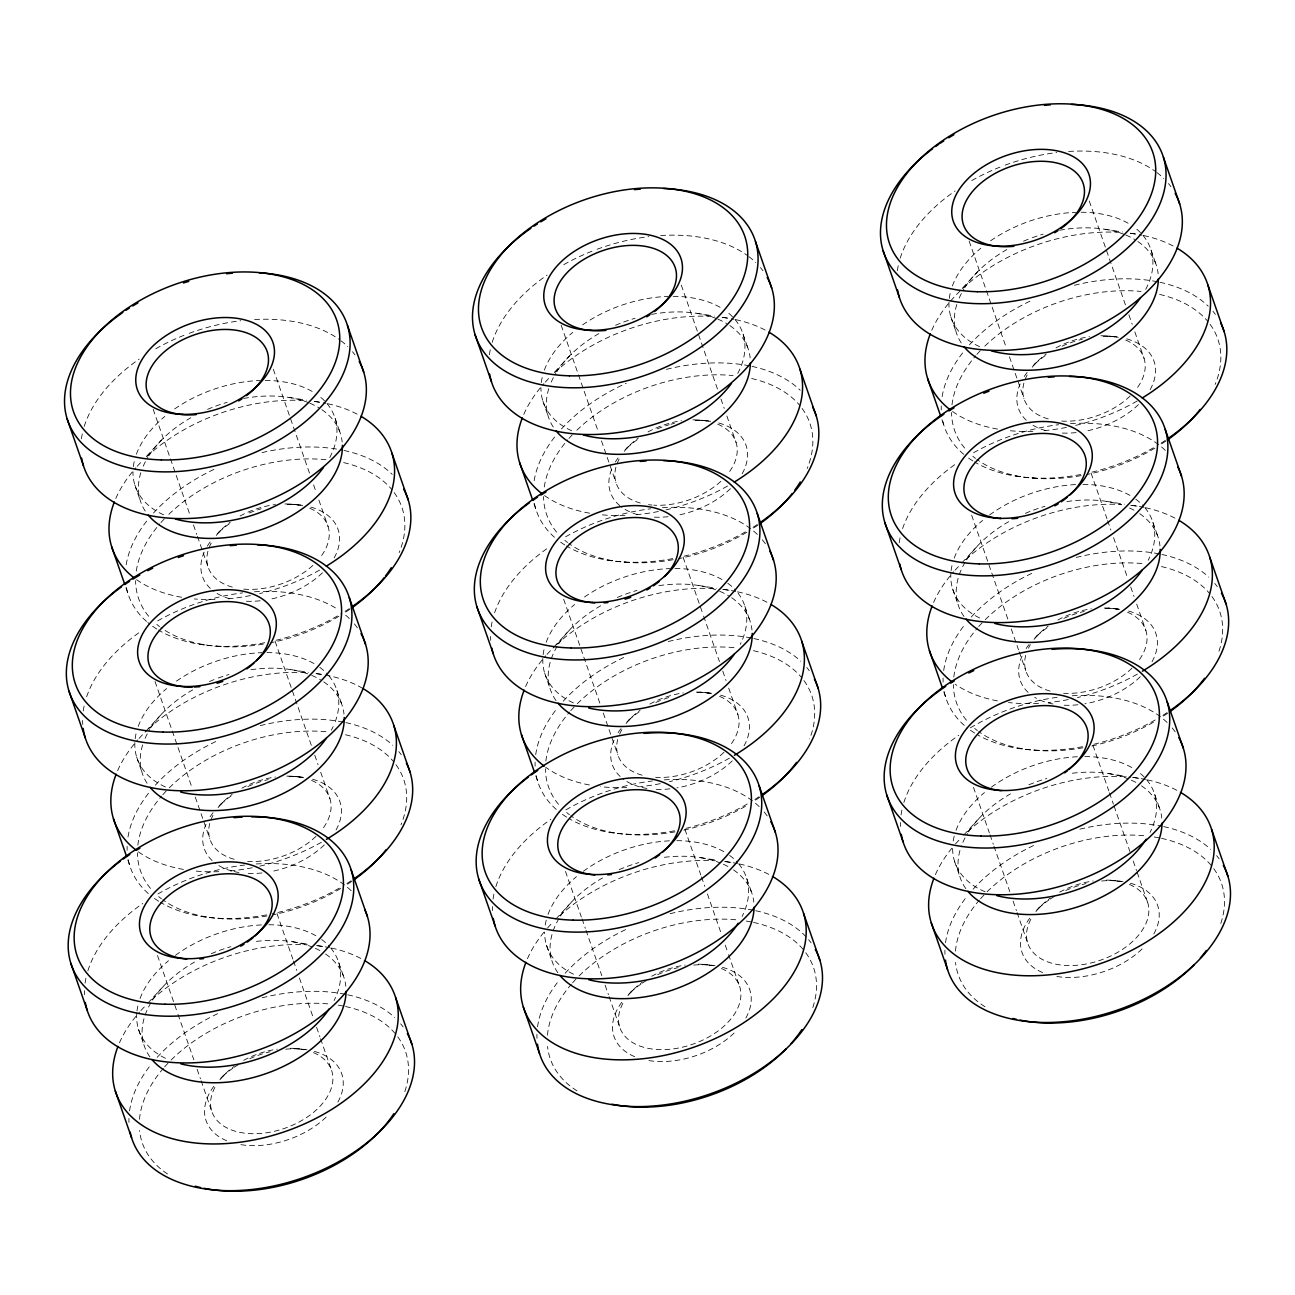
<?xml version="1.0" encoding="UTF-8"?>
<svg xmlns="http://www.w3.org/2000/svg" width="1295" height="1295" viewBox="0 0 1295 1295"><rect width="100%" height="100%" fill="white"/><g stroke="black" fill="none" stroke-linecap="round" stroke-linejoin="round"><path stroke-width="0.75" stroke-dasharray="5 3.75" d="M146.724 456.067L161.519 440.041M145.882 731.141L163.348 712.201M554.713 371.973L569.492 355.947M147.711 1003.301L165.177 984.362M553.855 647.047L571.338 628.124M962.703 287.878L977.482 271.869M555.701 919.207L573.167 900.284M961.845 562.969L979.311 544.029M963.674 835.129L981.141 816.19M220.733 530.367L216.589 534.43A71.775 44.775 -19.2 0 1 229.215 523.876M222.562 802.528L218.434 806.591A71.775 44.775 -19.2 0 1 231.044 796.036M628.722 446.273L624.578 450.336A71.775 44.775 -19.2 0 1 637.205 439.782M224.407 1074.688L220.263 1078.751A71.775 44.775 -19.2 0 1 232.89 1068.197M630.552 718.434L626.408 722.497A71.775 44.775 -19.2 0 1 639.034 711.942M1036.696 362.195L1032.568 366.242A71.775 44.775 -19.2 0 1 1045.178 355.688M632.381 990.594L628.253 994.657A71.775 44.775 -19.2 0 1 640.863 984.103M1038.541 634.356L1034.397 638.403A71.775 44.775 -19.2 0 1 1047.007 627.865M1040.371 906.516L1036.227 910.563A71.775 44.775 -19.2 0 1 1048.853 900.025M1106.302 335.891L1111.45 336.441M1113.279 336.635L1117.828 337.121M698.313 419.985L703.46 420.535M705.289 420.729L711.36 421.377A71.775 44.775 -19.2 0 0 695.172 420.438M1015.798 476.139L1021.868 476.803M1032.066 477.887L1037.198 478.438M290.339 504.063L295.47 504.613M297.3 504.823L303.37 505.471A71.775 44.775 -19.2 0 0 287.182 504.532M1108.131 608.051L1113.279 608.601M1115.108 608.796L1119.657 609.297M607.824 560.233L613.895 560.881M624.077 561.981L629.224 562.532M700.158 692.145L705.289 692.696M707.119 692.89L711.667 693.375M216.103 646.075L221.235 646.626M199.835 644.327L205.905 644.975M1017.627 748.3L1023.697 748.963M1033.896 750.048L1039.027 750.614M292.168 776.223L297.316 776.79M299.145 776.984L303.694 777.469M1109.977 880.211L1115.108 880.762M1116.938 880.972L1121.486 881.458M609.654 832.394L615.724 833.041M625.906 834.142L631.053 834.692M701.987 964.306L707.135 964.856M708.948 965.05L713.513 965.536M201.664 916.488L207.734 917.135M217.932 918.236L223.064 918.786M293.997 1048.4L299.145 1048.95M300.974 1049.144L305.523 1049.63M1105.104 229.28L1122.474 231.999M1130.195 233.197L1135.99 234.104M697.115 313.374L714.484 316.077M722.205 317.291L728 318.198M1106.934 501.456L1124.303 504.16M1132.024 505.358L1137.819 506.264M289.125 397.468L306.51 400.171M314.232 401.369L320.011 402.276M698.944 585.534L716.329 588.254M724.051 589.452L729.83 590.358M1108.763 773.617L1126.132 776.32M1133.853 777.518L1139.649 778.424M290.97 669.628L308.339 672.332M316.061 673.546L321.856 674.436M700.773 857.695L716.232 860.107M725.88 861.612L731.675 862.519M292.799 941.789L308.242 944.201M317.89 945.706L323.685 946.596M1151.045 250.064L1156.467 265.637M1089.273 201.033L1125.598 305.345M1128.9 314.831L1132.202 324.317M1134.841 331.892L1144.1 358.456M1152.874 522.225L1158.297 537.797M1091.102 473.193L1106.966 518.712M1107.613 520.606L1110.916 530.092M1113.57 537.684L1127.427 577.505M1130.729 586.991L1134.031 596.477M1136.686 604.069L1145.929 630.616M969.146 241.113L1006.134 347.319M1009.436 356.805L1023.973 398.536M1154.703 794.385L1160.126 809.958M950.838 316.854L956.26 332.443M1092.948 745.353L1108.795 790.873M1109.459 792.783L1113.409 804.163M1114.072 806.057L1129.92 851.576M1133.222 861.045L1136.524 870.531M1137.188 872.425L1147.758 902.777M941.934 419.645L943.893 425.246M971.638 515.167L1007.963 619.479M1011.265 628.965L1018.534 649.831M1019.197 651.725L1025.802 670.697M952.667 589.015L958.09 604.603M943.764 691.805L945.722 697.406M973.484 787.344L989.331 832.847M989.995 834.757L993.297 844.227M993.945 846.137L1009.809 891.656M1013.111 901.126L1016.413 910.612M1017.061 912.506L1027.631 942.857M954.496 861.191L959.919 876.764M743.055 334.142L748.478 349.731M681.299 285.127L717.624 389.439M720.927 398.925L724.229 408.394M726.867 415.986L736.11 442.534M744.884 606.319L750.323 621.891M683.129 557.287L702.942 614.186M703.606 616.08L719.453 661.599M722.756 671.085L726.058 680.571M728.697 688.147L737.94 714.71M561.172 325.207L598.16 431.413M601.463 440.899L615.983 482.614M746.729 878.479L752.152 894.052M542.848 400.948L548.271 416.521M684.958 829.447L700.805 874.967M701.469 876.861L704.771 886.347M707.41 893.938L721.283 933.76M725.249 945.14L727.887 952.731M728.551 954.625L739.769 986.871M533.945 503.739L535.903 509.34M563.665 599.261L599.99 703.573M603.292 713.059L617.812 754.775M544.677 673.109L550.116 688.681M535.79 775.899L537.733 781.5M565.494 871.422L581.342 916.941M582.005 918.835L585.308 928.321M585.971 930.215L601.819 975.734M605.121 985.22L608.423 994.706M609.087 996.6L619.658 1026.951M546.522 945.269L551.945 960.858M335.081 418.236L340.504 433.809M273.31 369.221L309.635 473.533M313.6 484.897L316.239 492.488M318.878 500.08L328.121 526.628M336.91 690.397L342.333 705.985M275.139 641.381L311.464 745.693M314.766 755.163L318.068 764.649M320.707 772.241L329.966 798.788M153.182 409.285L190.171 515.507M193.473 524.977L196.775 534.463M197.439 536.357L208.009 566.708M338.74 962.557L344.162 978.146M134.874 485.042L140.297 500.615M276.968 913.542L292.832 959.061M293.479 960.955L296.782 970.441M299.436 978.016L313.293 1017.854M316.595 1027.34L319.897 1036.809M320.561 1038.719L331.795 1070.949M125.971 587.817L127.914 593.434M155.012 681.461L192 787.668M195.302 797.153L209.839 838.869M136.703 757.203L142.126 772.775M127.8 859.977L129.759 865.594M157.504 955.516L177.318 1012.415M177.982 1014.309L193.845 1059.828M197.148 1069.314L200.45 1078.8M201.097 1080.694L211.668 1111.029M138.533 1029.363L143.955 1044.935M1125.727 340.099A63.325 39.514 -19.2 0 1 1135.844 389.714M1130.114 396.027A63.325 39.514 -19.2 0 1 1061.754 421.085M1048.286 418.933A63.325 39.514 -19.2 0 1 1028.538 372.523M1032.212 367.262A63.325 39.514 -19.2 0 1 1046.311 353.956M1056.008 347.837A63.325 39.514 -19.2 0 1 1089.516 336.668M1100.831 335.761A63.325 39.514 -19.2 0 1 1118.2 337.639M1126.715 338.885A71.775 44.775 -19.2 0 1 1149.976 389.973M1138.434 404.59A71.775 44.775 -19.2 0 1 1086.505 430.992M1076.096 432.611A71.775 44.775 -19.2 0 1 1060.961 432.999M1045.68 430.555A71.775 44.775 -19.2 0 1 1029.007 422.559M1026.287 420.244A71.775 44.775 -19.2 0 1 1020.136 384.016M1024.264 376.457A71.775 44.775 -19.2 0 1 1027.469 372.005M1061.997 346.218A71.775 44.775 -19.2 0 1 1077.197 340.617M1078.929 340.132A71.775 44.775 -19.2 0 1 1082.41 339.225M1103.146 336.36A71.775 44.775 -19.2 0 1 1119.333 337.299M1210.08 324.333A139.31 86.911 -19.2 0 1 1215.147 384.405M1165.824 441.077A139.31 86.911 -19.2 0 1 1161.21 444.169M1154.849 448.151A139.31 86.911 -19.2 0 1 1086.813 474.537M1081.163 475.621A139.31 86.911 -19.2 0 1 976.916 459.45M975.523 458.414A139.31 86.911 -19.2 0 1 972.853 456.277M964.645 448.07A139.31 86.911 -19.2 0 1 951.566 412.474M951.987 404.866A139.31 86.911 -19.2 0 1 975.702 355.785M976.916 354.377A139.31 86.911 -19.2 0 1 982.079 348.857M984.815 346.154A139.31 86.911 -19.2 0 1 1141.057 291.44M1159.608 294.418A139.31 86.911 -19.2 0 1 1207.766 321.37M1165.241 440.462A147.76 92.188 -19.2 0 1 1160.239 443.683M1153.392 447.795A147.76 92.188 -19.2 0 1 1091.847 472.157M1080.694 474.537A147.76 92.188 -19.2 0 1 974.423 461.894M972.788 460.891A147.76 92.188 -19.2 0 1 965.212 455.532M963.804 454.383A147.76 92.188 -19.2 0 1 942.08 417.718M941.287 409.916A147.76 92.188 -19.2 0 1 941.255 405.918M942.129 396.626A147.76 92.188 -19.2 0 1 963.124 352.305M969.453 344.826A147.76 92.188 -19.2 0 1 1030.869 300.764M1074.429 285.272A147.76 92.188 -19.2 0 1 1158.086 281.889M1159.996 282.294A147.76 92.188 -19.2 0 1 1208.219 306.187M1212.962 311.302A147.76 92.188 -19.2 0 1 1215.422 314.442M1137.107 401.045A147.76 92.188 -19.2 0 1 1073.782 425.828M1066.4 427.415A147.76 92.188 -19.2 0 1 1044.579 430.587M1032.86 431.332A147.76 92.188 -19.2 0 1 1008.449 430.571M997.571 429.082A147.76 92.188 -19.2 0 1 951.857 411.017M931.752 330.306A147.76 92.188 -19.2 0 1 961.214 289.886M962.541 288.623A147.76 92.188 -19.2 0 1 1119.722 232.355M1130.681 233.343A147.76 92.188 -19.2 0 1 1141.818 235.156M1143.728 235.56A147.76 92.188 -19.2 0 1 1177.365 248.365M1137.836 241.501A105.543 65.851 -19.2 0 1 1158.135 273.779M961.23 342.932A105.543 65.851 -19.2 0 1 957.782 301.589M959.223 298.012A105.543 65.851 -19.2 0 1 963.885 289.093M964.791 287.62A105.543 65.851 -19.2 0 1 1006.83 249.546M1023.536 241.194A105.543 65.851 -19.2 0 1 1030.545 238.361M1032.325 237.697A105.543 65.851 -19.2 0 1 1043.122 234.168M1059.569 230.283A105.543 65.851 -19.2 0 1 1124.27 234.411M1125.857 235.042A105.543 65.851 -19.2 0 1 1134.663 239.462M1143.032 235.463A105.543 65.851 -19.2 0 1 1145.46 289.853M979.603 346.639A105.543 65.851 -19.2 0 1 949.122 300.165M949.3 298.417A105.543 65.851 -19.2 0 1 950.659 291.359M952.359 286.001A105.543 65.851 -19.2 0 1 980.784 248.252M990.61 240.773A105.543 65.851 -19.2 0 1 1075.854 212.331M1081.147 212.25A105.543 65.851 -19.2 0 1 1129.24 223.889M1136.816 229.247A105.543 65.851 -19.2 0 1 1141.899 234.168M897.386 270.639A147.76 92.188 -19.2 0 1 898.309 265.345M900.187 258.239A147.76 92.188 -19.2 0 1 955.095 190.98M971.768 180.555A147.76 92.188 -19.2 0 1 1003.415 165.792M1005.147 165.145A147.76 92.188 -19.2 0 1 1056.801 152.551M1068.602 151.45A147.76 92.188 -19.2 0 1 1155.448 171.474M1156.921 172.575A147.76 92.188 -19.2 0 1 1163.736 178.435M1168.478 183.55A147.76 92.188 -19.2 0 1 1170.923 186.69M1127.556 612.26A63.325 39.514 -19.2 0 1 1137.69 661.875M1131.959 668.188A63.325 39.514 -19.2 0 1 1063.583 693.262M1050.115 691.093A63.325 39.514 -19.2 0 1 1025.705 655.399M1028.408 648.245A63.325 39.514 -19.2 0 1 1030.367 644.683M1034.041 639.422A63.325 39.514 -19.2 0 1 1048.141 626.132M1057.837 620.014A63.325 39.514 -19.2 0 1 1091.345 608.828M1104.505 607.938A63.325 39.514 -19.2 0 1 1120.029 609.799M1128.544 611.046A71.775 44.775 -19.2 0 1 1151.805 662.15M1140.264 676.751A71.775 44.775 -19.2 0 1 1084.854 703.816M1077.926 704.771A71.775 44.775 -19.2 0 1 1062.79 705.16M1052.997 703.994A71.775 44.775 -19.2 0 1 1034.786 697.39M1028.133 692.404A71.775 44.775 -19.2 0 1 1021.982 656.177M1026.093 648.617A71.775 44.775 -19.2 0 1 1029.315 644.165M1063.842 618.379A71.775 44.775 -19.2 0 1 1084.239 611.402M1104.975 608.52A71.775 44.775 -19.2 0 1 1121.179 609.459M1211.91 596.493A139.31 86.911 -19.2 0 1 1218.287 653.182M1167.653 713.237A139.31 86.911 -19.2 0 1 1161.469 717.349M1153.424 722.221A139.31 86.911 -19.2 0 1 1088.642 746.697M1083.008 747.782A139.31 86.911 -19.2 0 1 978.761 731.61M977.369 730.574A139.31 86.911 -19.2 0 1 974.682 728.438M966.475 720.23A139.31 86.911 -19.2 0 1 953.395 684.634M953.816 677.026A139.31 86.911 -19.2 0 1 977.531 627.946M978.761 626.537A139.31 86.911 -19.2 0 1 982.581 622.377M985.268 619.658A139.31 86.911 -19.2 0 1 1144.812 563.811M1161.453 566.579A139.31 86.911 -19.2 0 1 1209.595 593.531M1167.07 712.622A147.76 92.188 -19.2 0 1 1158.669 717.916M1155.221 719.955A147.76 92.188 -19.2 0 1 1093.676 744.317M1082.523 746.697A147.76 92.188 -19.2 0 1 977.903 735.01M974.633 733.051A147.76 92.188 -19.2 0 1 967.041 727.693M964.273 725.378A147.76 92.188 -19.2 0 1 944.282 691.789M943.116 682.077A147.76 92.188 -19.2 0 1 943.084 678.078M943.699 670.551A147.76 92.188 -19.2 0 1 964.953 624.465M971.282 616.987A147.76 92.188 -19.2 0 1 1032.698 572.924M1076.258 557.433A147.76 92.188 -19.2 0 1 1159.931 554.05M1161.842 554.454A147.76 92.188 -19.2 0 1 1208.769 577.133M1214.791 583.462A147.76 92.188 -19.2 0 1 1217.251 586.603M1137.366 674.112A147.76 92.188 -19.2 0 1 1077.408 697.568M1068.245 699.575A147.76 92.188 -19.2 0 1 1048.383 702.554M1038.574 703.331A147.76 92.188 -19.2 0 1 1008.465 702.537M997.458 700.886A147.76 92.188 -19.2 0 1 955.208 684.246M933.582 602.466A147.76 92.188 -19.2 0 1 953.687 571.742M955.014 570.253A147.76 92.188 -19.2 0 1 959.158 565.883M965.746 559.537A147.76 92.188 -19.2 0 1 1121.551 504.516M1130.713 505.293A147.76 92.188 -19.2 0 1 1143.647 507.316M1145.557 507.721A147.76 92.188 -19.2 0 1 1179.211 520.525M1139.681 513.662A105.543 65.851 -19.2 0 1 1159.964 545.94M964.014 616.485A105.543 65.851 -19.2 0 1 965.714 561.253M966.637 559.78A105.543 65.851 -19.2 0 1 1008.659 521.707M1025.365 513.354A105.543 65.851 -19.2 0 1 1044.952 506.329M1066.886 501.553A105.543 65.851 -19.2 0 1 1121.195 504.823M1129.531 508.012A105.543 65.851 -19.2 0 1 1136.492 511.638M1144.861 507.624A105.543 65.851 -19.2 0 1 1148.228 560.233M979.619 617.958A105.543 65.851 -19.2 0 1 950.951 572.325M951.129 570.593A105.543 65.851 -19.2 0 1 952.489 563.519M954.188 558.161A105.543 65.851 -19.2 0 1 982.614 520.412M989.542 515.005A105.543 65.851 -19.2 0 1 1077.699 484.492M1082.976 484.411A105.543 65.851 -19.2 0 1 1131.069 496.05M1135.764 499.158A105.543 65.851 -19.2 0 1 1143.728 506.329M899.216 542.799A147.76 92.188 -19.2 0 1 900.138 537.506M902.599 528.619A147.76 92.188 -19.2 0 1 956.924 463.141M973.597 452.716A147.76 92.188 -19.2 0 1 1058.63 424.711M1070.447 423.611A147.76 92.188 -19.2 0 1 1158.75 444.752M1161.599 447.018A147.76 92.188 -19.2 0 1 1165.565 450.611M1129.386 884.42A63.325 39.514 -19.2 0 1 1136.605 937.45A63.325 39.514 -19.2 0 1 1056.234 964.273A63.325 39.514 -19.2 0 1 1032.212 916.844M1035.887 911.599A63.325 39.514 -19.2 0 1 1049.97 898.293M1059.666 892.174A63.325 39.514 -19.2 0 1 1093.19 880.988M1106.351 880.098A63.325 39.514 -19.2 0 1 1121.875 881.96M1130.389 883.222A71.775 44.775 -19.2 0 1 1153.651 934.31M1142.093 948.927A71.775 44.775 -19.2 0 1 1056.72 976.479M1042.621 972.561A71.775 44.775 -19.2 0 1 1031.144 916.326M1050.261 899.054A71.775 44.775 -19.2 0 1 1054.664 896.269M1065.672 890.539A71.775 44.775 -19.2 0 1 1086.068 883.562M1101.705 880.988A71.775 44.775 -19.2 0 1 1123.008 881.62M1213.739 868.654A139.31 86.911 -19.2 0 1 1220.117 925.358M984.993 1006.749A139.31 86.911 -19.2 0 1 955.532 962.379M955.467 951.097A139.31 86.911 -19.2 0 1 979.36 900.106M980.59 898.714A139.31 86.911 -19.2 0 1 984.427 894.554M987.098 891.818A139.31 86.911 -19.2 0 1 1146.642 835.971M1154.201 836.975A139.31 86.911 -19.2 0 1 1159.689 837.962M1161.502 838.351A139.31 86.911 -19.2 0 1 1211.424 865.691M944.945 954.237A147.76 92.188 -19.2 0 1 944.929 950.239M945.528 942.711A147.76 92.188 -19.2 0 1 966.782 896.626M973.128 889.163A147.76 92.188 -19.2 0 1 1034.527 845.085M1079.884 829.156A147.76 92.188 -19.2 0 1 1161.761 826.226M1163.671 826.615A147.76 92.188 -19.2 0 1 1210.598 849.293M1216.62 855.623A147.76 92.188 -19.2 0 1 1219.081 858.763M935.411 874.627A147.76 92.188 -19.2 0 1 954.221 845.392M955.516 843.903A147.76 92.188 -19.2 0 1 960.987 838.043M967.575 831.698A147.76 92.188 -19.2 0 1 1130.729 777.259M1132.542 777.453A147.76 92.188 -19.2 0 1 1145.476 779.477M1147.386 779.881A147.76 92.188 -19.2 0 1 1181.04 792.686M1141.51 785.822A105.543 65.851 -19.2 0 1 1161.793 818.116M965.843 888.645A105.543 65.851 -19.2 0 1 961.44 845.91M962.881 842.333A105.543 65.851 -19.2 0 1 967.543 833.413M968.466 831.94A105.543 65.851 -19.2 0 1 1010.488 793.867M1028.942 784.786A105.543 65.851 -19.2 0 1 1046.797 778.489M1072.357 773.228A105.543 65.851 -19.2 0 1 1127.945 778.732M1131.361 780.173A105.543 65.851 -19.2 0 1 1138.321 783.799M1146.69 779.8A105.543 65.851 -19.2 0 1 1150.057 832.394M985.123 891.769A105.543 65.851 -19.2 0 1 952.618 847.95M953.201 840.989A105.543 65.851 -19.2 0 1 954.334 835.68M956.018 830.338A105.543 65.851 -19.2 0 1 984.443 792.572M991.371 787.166A105.543 65.851 -19.2 0 1 1079.528 756.652M1084.805 756.571A105.543 65.851 -19.2 0 1 1132.898 768.21M1140.474 773.584A105.543 65.851 -19.2 0 1 1145.573 778.489M900.462 826.485A147.76 92.188 -19.2 0 1 900.43 822.503M901.045 814.976A147.76 92.188 -19.2 0 1 901.984 809.683M903.845 802.56A147.76 92.188 -19.2 0 1 958.753 735.301M970.408 727.806A147.76 92.188 -19.2 0 1 1058.501 697.131M1072.276 695.771A147.76 92.188 -19.2 0 1 1160.595 716.912M1163.428 719.178A147.76 92.188 -19.2 0 1 1167.41 722.772M1172.137 727.887A147.76 92.188 -19.2 0 1 1175.747 732.63M717.738 424.193A63.325 39.514 -19.2 0 1 727.871 473.808M720.846 481.335A63.325 39.514 -19.2 0 1 653.781 505.179M652 505.05A63.325 39.514 -19.2 0 1 648.504 504.678M640.297 503.027A63.325 39.514 -19.2 0 1 620.564 456.617M624.222 451.356A63.325 39.514 -19.2 0 1 638.322 438.05M648.018 431.931A63.325 39.514 -19.2 0 1 681.542 420.745M692.857 419.855A63.325 39.514 -19.2 0 1 710.227 421.733M718.725 422.979A71.775 44.775 -19.2 0 1 741.112 475.573M730.445 488.684A71.775 44.775 -19.2 0 1 678.531 515.086M668.107 516.705A71.775 44.775 -19.2 0 1 652.971 517.093M637.707 514.649A71.775 44.775 -19.2 0 1 621.033 506.636M619.819 505.665A71.775 44.775 -19.2 0 1 612.163 468.11M615.335 462.04A71.775 44.775 -19.2 0 1 619.496 456.083M657.326 428.872A71.775 44.775 -19.2 0 1 669.224 424.695M670.939 424.21A71.775 44.775 -19.2 0 1 674.42 423.319M802.091 408.427A139.31 86.911 -19.2 0 1 807.157 468.482M757.85 525.155A139.31 86.911 -19.2 0 1 753.237 528.263M746.859 532.245A139.31 86.911 -19.2 0 1 678.823 558.631M673.19 559.715A139.31 86.911 -19.2 0 1 568.942 543.544M567.55 542.508A139.31 86.911 -19.2 0 1 564.863 540.371M556.656 532.164A139.31 86.911 -19.2 0 1 543.576 496.568M544.256 487.017A139.31 86.911 -19.2 0 1 567.712 439.879M568.942 438.471A139.31 86.911 -19.2 0 1 574.09 432.951M576.825 430.231A139.31 86.911 -19.2 0 1 733.067 375.534M751.634 378.512A139.31 86.911 -19.2 0 1 799.776 405.464M757.251 524.54A147.76 92.188 -19.2 0 1 752.265 527.761M745.402 531.873A147.76 92.188 -19.2 0 1 683.857 556.235M672.704 558.614A147.76 92.188 -19.2 0 1 566.433 545.972M564.814 544.985A147.76 92.188 -19.2 0 1 557.222 539.61M554.47 537.295A147.76 92.188 -19.2 0 1 534.107 501.812M534.155 480.72A147.76 92.188 -19.2 0 1 555.134 436.383M561.48 428.92A147.76 92.188 -19.2 0 1 626.23 383.304M666.439 369.366A147.76 92.188 -19.2 0 1 750.113 365.983M752.023 366.388A147.76 92.188 -19.2 0 1 800.245 390.281M727.547 486.03A147.76 92.188 -19.2 0 1 665.792 509.922M658.427 511.509A147.76 92.188 -19.2 0 1 636.59 514.682M624.886 515.426A147.76 92.188 -19.2 0 1 602.288 514.843M589.581 513.176A147.76 92.188 -19.2 0 1 543.868 495.111M523.763 414.4A147.76 92.188 -19.2 0 1 543.868 383.66M545.195 382.187A147.76 92.188 -19.2 0 1 549.339 377.8M554.568 372.717A147.76 92.188 -19.2 0 1 711.748 316.433M722.691 317.437A147.76 92.188 -19.2 0 1 733.828 319.25M735.738 319.638A147.76 92.188 -19.2 0 1 769.392 332.443M729.862 325.595A105.543 65.851 -19.2 0 1 750.145 357.873M553.24 427.01A105.543 65.851 -19.2 0 1 549.792 385.667M551.233 382.09A105.543 65.851 -19.2 0 1 555.895 373.17M556.818 371.714A105.543 65.851 -19.2 0 1 598.84 333.624M615.562 325.288A105.543 65.851 -19.2 0 1 635.149 318.262M651.579 314.377A105.543 65.851 -19.2 0 1 716.297 318.489M717.867 319.137A105.543 65.851 -19.2 0 1 726.673 323.556M735.042 319.557A105.543 65.851 -19.2 0 1 737.486 373.947M571.613 430.733A105.543 65.851 -19.2 0 1 540.954 387.707M541.31 382.511A105.543 65.851 -19.2 0 1 542.686 375.453M544.369 370.095A105.543 65.851 -19.2 0 1 572.795 332.346M582.637 324.851A105.543 65.851 -19.2 0 1 667.88 296.409M673.157 296.328A105.543 65.851 -19.2 0 1 721.25 307.983M728.826 313.341A105.543 65.851 -19.2 0 1 733.925 318.246M489.397 354.733A147.76 92.188 -19.2 0 1 490.336 349.44M492.197 342.333A147.76 92.188 -19.2 0 1 547.105 275.074M563.778 264.649A147.76 92.188 -19.2 0 1 595.425 249.886M597.157 249.239A147.76 92.188 -19.2 0 1 648.827 236.645M660.628 235.544A147.76 92.188 -19.2 0 1 747.458 255.568M748.947 256.669A147.76 92.188 -19.2 0 1 755.762 262.529M760.489 267.644A147.76 92.188 -19.2 0 1 762.949 270.784M719.567 696.354A63.325 39.514 -19.2 0 1 729.7 745.969M723.97 752.282A63.325 39.514 -19.2 0 1 655.61 777.34M642.126 775.187A63.325 39.514 -19.2 0 1 617.715 739.477M619.593 734.119A63.325 39.514 -19.2 0 1 622.393 728.777M626.068 723.516A63.325 39.514 -19.2 0 1 640.151 710.21M649.847 704.091A63.325 39.514 -19.2 0 1 683.371 692.906M696.532 692.016A63.325 39.514 -19.2 0 1 712.056 693.893M803.936 680.587A139.31 86.911 -19.2 0 1 809.666 738.959M759.679 797.332A139.31 86.911 -19.2 0 1 755.066 800.423M745.434 806.316A139.31 86.911 -19.2 0 1 680.652 830.791M675.019 831.876A139.31 86.911 -19.2 0 1 570.771 815.704M569.379 814.668A139.31 86.911 -19.2 0 1 566.692 812.532M558.485 804.324A139.31 86.911 -19.2 0 1 545.422 768.728M545.842 761.12A139.31 86.911 -19.2 0 1 569.557 712.04M570.771 710.631A139.31 86.911 -19.2 0 1 575.935 705.111M577.279 703.752A139.31 86.911 -19.2 0 1 736.823 647.889M753.463 650.673A139.31 86.911 -19.2 0 1 801.621 677.625M759.08 796.716A147.76 92.188 -19.2 0 1 754.095 799.938M747.231 804.033A147.76 92.188 -19.2 0 1 685.686 828.395M674.533 830.791A147.76 92.188 -19.2 0 1 569.929 819.104M566.643 817.145A147.76 92.188 -19.2 0 1 559.068 811.787M556.3 809.456A147.76 92.188 -19.2 0 1 535.936 773.973M535.126 766.171A147.76 92.188 -19.2 0 1 535.11 762.172M535.725 754.645A147.76 92.188 -19.2 0 1 556.979 708.543M563.309 701.081A147.76 92.188 -19.2 0 1 624.724 657.002M668.269 641.527A147.76 92.188 -19.2 0 1 751.942 638.144M753.852 638.548A147.76 92.188 -19.2 0 1 800.796 661.227M806.817 667.556A147.76 92.188 -19.2 0 1 809.262 670.697M729.393 758.19A147.76 92.188 -19.2 0 1 669.418 781.662M660.256 783.669A147.76 92.188 -19.2 0 1 640.394 786.648M626.715 787.587A147.76 92.188 -19.2 0 1 600.491 786.632M589.468 784.98A147.76 92.188 -19.2 0 1 545.713 767.271M525.608 686.56A147.76 92.188 -19.2 0 1 545.713 655.82M547.024 654.347A147.76 92.188 -19.2 0 1 555.053 646.14M556.397 644.878A147.76 92.188 -19.2 0 1 713.577 588.61M722.723 589.387A147.76 92.188 -19.2 0 1 735.673 591.41M737.583 591.815A147.76 92.188 -19.2 0 1 771.221 604.603M731.691 597.756A105.543 65.851 -19.2 0 1 751.974 630.034M556.041 700.579A105.543 65.851 -19.2 0 1 557.724 645.347M558.647 643.874A105.543 65.851 -19.2 0 1 600.67 605.785M617.391 597.448A105.543 65.851 -19.2 0 1 636.978 590.423M658.896 585.631A105.543 65.851 -19.2 0 1 718.126 590.666M719.696 591.297A105.543 65.851 -19.2 0 1 728.502 595.716M737.956 593.061A105.543 65.851 -19.2 0 1 740.254 644.311M573.442 702.894A105.543 65.851 -19.2 0 1 542.961 656.419M543.139 654.671A105.543 65.851 -19.2 0 1 544.515 647.613M546.199 642.255A105.543 65.851 -19.2 0 1 574.64 604.506M584.466 597.027A105.543 65.851 -19.2 0 1 669.709 568.586M675.003 568.505A105.543 65.851 -19.2 0 1 723.079 580.144M727.79 583.252A105.543 65.851 -19.2 0 1 735.754 590.407M490.756 640.394A147.76 92.188 -19.2 0 1 490.595 636.428M491.226 626.893A147.76 92.188 -19.2 0 1 492.165 621.6M494.625 612.713A147.76 92.188 -19.2 0 1 548.951 547.235M565.607 536.81A147.76 92.188 -19.2 0 1 650.657 508.805M662.457 507.705A147.76 92.188 -19.2 0 1 750.776 528.829M753.609 531.096A147.76 92.188 -19.2 0 1 757.591 534.689M762.318 539.805A147.76 92.188 -19.2 0 1 765.928 544.564M720.57 695.14A71.775 44.775 -19.2 0 1 743.832 746.228M732.29 760.845A71.775 44.775 -19.2 0 1 676.88 787.894M669.936 788.865A71.775 44.775 -19.2 0 1 654.817 789.254M646.917 788.412A71.775 44.775 -19.2 0 1 641.316 787.279M639.536 786.81A71.775 44.775 -19.2 0 1 622.863 778.797M620.143 776.482A71.775 44.775 -19.2 0 1 613.992 740.271M618.103 732.711A71.775 44.775 -19.2 0 1 621.325 728.259M655.853 702.473A71.775 44.775 -19.2 0 1 671.053 696.856M697.001 692.598A71.775 44.775 -19.2 0 1 713.189 693.537M721.412 968.514A63.325 39.514 -19.2 0 1 728.632 1021.545A63.325 39.514 -19.2 0 1 648.245 1048.367A63.325 39.514 -19.2 0 1 624.222 1000.938M627.897 995.677A63.325 39.514 -19.2 0 1 641.996 982.371M651.693 976.252A63.325 39.514 -19.2 0 1 685.201 965.083M698.361 964.176A63.325 39.514 -19.2 0 1 713.885 966.054M722.4 967.3A71.775 44.775 -19.2 0 1 745.661 1018.388M734.119 1033.005A71.775 44.775 -19.2 0 1 648.746 1060.573M634.631 1056.655A71.775 44.775 -19.2 0 1 623.154 1000.42M642.288 983.148A71.775 44.775 -19.2 0 1 646.691 980.364M657.682 974.633A71.775 44.775 -19.2 0 1 678.094 967.64M693.715 965.083A71.775 44.775 -19.2 0 1 715.018 965.714M805.765 952.748A139.31 86.911 -19.2 0 1 812.143 1009.436M577.003 1090.827A139.31 86.911 -19.2 0 1 547.558 1046.473M547.477 1035.191A139.31 86.911 -19.2 0 1 571.386 984.2M572.6 982.792A139.31 86.911 -19.2 0 1 576.437 978.631M579.108 975.912A139.31 86.911 -19.2 0 1 738.668 920.049M746.211 921.069A139.31 86.911 -19.2 0 1 751.715 922.056M753.512 922.428A139.31 86.911 -19.2 0 1 803.45 949.785M536.972 1038.331A147.76 92.188 -19.2 0 1 536.939 1034.333M537.554 1026.805A147.76 92.188 -19.2 0 1 558.809 980.72M565.138 973.241A147.76 92.188 -19.2 0 1 626.553 929.179M670.114 913.687A147.76 92.188 -19.2 0 1 753.771 910.304M755.681 910.709A147.76 92.188 -19.2 0 1 806.364 937.111M808.647 939.717A147.76 92.188 -19.2 0 1 811.107 942.857M527.437 958.721A147.76 92.188 -19.2 0 1 546.247 929.47M547.542 927.981A147.76 92.188 -19.2 0 1 552.997 922.121M559.586 915.792A147.76 92.188 -19.2 0 1 715.407 860.77M724.569 861.547A147.76 92.188 -19.2 0 1 737.502 863.571M739.413 863.975A147.76 92.188 -19.2 0 1 773.05 876.78M733.52 869.916A105.543 65.851 -19.2 0 1 753.819 902.194M557.87 972.739A105.543 65.851 -19.2 0 1 559.569 917.507M560.476 916.034A105.543 65.851 -19.2 0 1 602.515 877.961M619.22 869.609A105.543 65.851 -19.2 0 1 638.807 862.583M664.367 857.306A105.543 65.851 -19.2 0 1 719.955 862.826M723.387 864.267A105.543 65.851 -19.2 0 1 730.348 867.877M738.717 863.878A105.543 65.851 -19.2 0 1 742.084 916.488M573.475 974.212A105.543 65.851 -19.2 0 1 544.628 932.044M545.227 925.083A105.543 65.851 -19.2 0 1 546.344 919.774M548.044 914.416A105.543 65.851 -19.2 0 1 576.469 876.666M583.381 871.26A105.543 65.851 -19.2 0 1 671.538 840.746M676.832 840.665A105.543 65.851 -19.2 0 1 724.925 852.304M729.619 855.412A105.543 65.851 -19.2 0 1 737.583 862.583M492.472 910.579A147.76 92.188 -19.2 0 1 492.456 906.581M493.071 899.054A147.76 92.188 -19.2 0 1 494.399 891.996M495.872 886.654A147.76 92.188 -19.2 0 1 550.78 819.395M565.866 809.861A147.76 92.188 -19.2 0 1 652.486 780.966M664.286 779.865A147.76 92.188 -19.2 0 1 752.605 800.99M755.454 803.272A147.76 92.188 -19.2 0 1 759.42 806.85M764.163 811.965A147.76 92.188 -19.2 0 1 767.757 816.724M309.764 508.271A63.325 39.514 -19.2 0 1 319.881 557.886M312.872 565.413A63.325 39.514 -19.2 0 1 242.262 588.982M232.323 587.104A63.325 39.514 -19.2 0 1 212.574 540.695M216.249 535.45A63.325 39.514 -19.2 0 1 230.348 522.144M240.028 516.025A63.325 39.514 -19.2 0 1 275.463 504.581M284.868 503.949A63.325 39.514 -19.2 0 1 302.237 505.811M394.117 492.521A139.31 86.911 -19.2 0 1 399.184 552.577M349.86 609.249A139.31 86.911 -19.2 0 1 345.247 612.357M338.885 616.323A139.31 86.911 -19.2 0 1 270.833 642.708M263.322 644.117A139.31 86.911 -19.2 0 1 160.952 627.638M159.56 626.602A139.31 86.911 -19.2 0 1 156.889 624.449M148.666 616.242A139.31 86.911 -19.2 0 1 135.603 580.646M136.283 571.111A139.31 86.911 -19.2 0 1 159.738 523.957M160.952 522.565A139.31 86.911 -19.2 0 1 166.116 517.029M168.836 514.325A139.31 86.911 -19.2 0 1 327.02 459.822M343.644 462.606A139.31 86.911 -19.2 0 1 391.802 489.559M349.278 608.634A147.76 92.188 -19.2 0 1 340.876 613.943M337.412 615.967A147.76 92.188 -19.2 0 1 275.884 640.329M264.73 642.708A147.76 92.188 -19.2 0 1 158.443 630.066M156.824 629.079A147.76 92.188 -19.2 0 1 147.84 622.555M146.481 621.39A147.76 92.188 -19.2 0 1 126.117 585.89M126.165 564.814A147.76 92.188 -19.2 0 1 147.161 520.477M153.49 513.014A147.76 92.188 -19.2 0 1 214.905 468.936M262.043 452.586A147.76 92.188 -19.2 0 1 342.123 450.077M344.033 450.466A147.76 92.188 -19.2 0 1 392.255 474.375M319.574 570.124A147.76 92.188 -19.2 0 1 259.599 593.596M250.437 595.587A147.76 92.188 -19.2 0 1 226.641 598.938M214.97 599.569A147.76 92.188 -19.2 0 1 194.299 598.921M181.608 597.254A147.76 92.188 -19.2 0 1 135.894 579.189M115.789 498.494A147.76 92.188 -19.2 0 1 135.894 467.754M137.221 466.265A147.76 92.188 -19.2 0 1 141.349 461.894M146.578 456.811A147.76 92.188 -19.2 0 1 303.758 400.527M314.701 401.531A147.76 92.188 -19.2 0 1 325.854 403.328M327.764 403.732A147.76 92.188 -19.2 0 1 361.402 416.537M321.872 409.689A105.543 65.851 -19.2 0 1 342.155 441.967M145.267 511.104A105.543 65.851 -19.2 0 1 141.819 469.761M143.243 466.184A105.543 65.851 -19.2 0 1 147.905 457.264M148.828 455.791A105.543 65.851 -19.2 0 1 190.851 417.718M207.572 409.366A105.543 65.851 -19.2 0 1 227.159 402.34M243.589 398.471A105.543 65.851 -19.2 0 1 308.307 402.583M309.877 403.231A105.543 65.851 -19.2 0 1 318.7 407.65M327.068 403.651A105.543 65.851 -19.2 0 1 329.497 458.025M163.639 514.827A105.543 65.851 -19.2 0 1 132.98 471.801M133.336 466.605A105.543 65.851 -19.2 0 1 134.696 459.531M136.38 454.189A105.543 65.851 -19.2 0 1 164.821 416.423M174.647 408.945A105.543 65.851 -19.2 0 1 259.89 380.503M265.184 380.422A105.543 65.851 -19.2 0 1 313.26 392.061M320.836 397.435A105.543 65.851 -19.2 0 1 325.935 402.34M81.423 438.827A147.76 92.188 -19.2 0 1 82.75 431.753M84.224 426.427A147.76 92.188 -19.2 0 1 139.132 359.152M155.788 348.727A147.76 92.188 -19.2 0 1 187.451 333.98M189.183 333.333A147.76 92.188 -19.2 0 1 240.838 320.723M254.597 319.509A147.76 92.188 -19.2 0 1 339.484 339.662M340.957 340.763A147.76 92.188 -19.2 0 1 347.772 346.623M352.515 351.738A147.76 92.188 -19.2 0 1 354.959 354.879M310.751 507.073A71.775 44.775 -19.2 0 1 333.123 559.667M322.471 572.778A71.775 44.775 -19.2 0 1 270.542 599.164M260.133 600.783A71.775 44.775 -19.2 0 1 244.998 601.188M229.717 598.727A71.775 44.775 -19.2 0 1 213.044 590.73M210.324 588.416A71.775 44.775 -19.2 0 1 204.173 552.204M207.346 546.134A71.775 44.775 -19.2 0 1 211.506 540.177M249.336 512.966A71.775 44.775 -19.2 0 1 261.234 508.789M311.593 780.432A63.325 39.514 -19.2 0 1 321.71 830.063M315.98 836.36A63.325 39.514 -19.2 0 1 247.62 861.434M234.152 859.281A63.325 39.514 -19.2 0 1 214.403 812.855M218.078 807.611A63.325 39.514 -19.2 0 1 232.177 794.304M241.874 788.186A63.325 39.514 -19.2 0 1 275.382 777M286.713 776.11A63.325 39.514 -19.2 0 1 304.066 777.971M312.581 779.234A71.775 44.775 -19.2 0 1 335.842 830.322M324.3 844.939A71.775 44.775 -19.2 0 1 272.387 871.325M261.962 872.959A71.775 44.775 -19.2 0 1 246.827 873.348M238.927 872.49A71.775 44.775 -19.2 0 1 233.343 871.373M231.546 870.904A71.775 44.775 -19.2 0 1 214.873 862.891M212.153 860.576A71.775 44.775 -19.2 0 1 206.002 824.365M210.13 816.789A71.775 44.775 -19.2 0 1 213.335 812.337M247.863 786.551A71.775 44.775 -19.2 0 1 254.516 783.799M256.216 783.184A71.775 44.775 -19.2 0 1 263.063 780.95M264.795 780.464A71.775 44.775 -19.2 0 1 268.275 779.574M289.012 776.692A71.775 44.775 -19.2 0 1 305.215 777.631M395.946 764.681A139.31 86.911 -19.2 0 1 401.013 824.737M351.69 881.409A139.31 86.911 -19.2 0 1 347.076 884.517M340.714 888.483A139.31 86.911 -19.2 0 1 272.678 914.885M267.045 915.953A139.31 86.911 -19.2 0 1 162.798 899.798M161.389 898.762A139.31 86.911 -19.2 0 1 158.718 896.626M150.511 888.419A139.31 86.911 -19.2 0 1 137.432 852.806M137.853 845.198A139.31 86.911 -19.2 0 1 161.567 796.117M162.798 794.725A139.31 86.911 -19.2 0 1 167.945 789.189M169.289 787.829A139.31 86.911 -19.2 0 1 326.923 731.788M345.49 734.767A139.31 86.911 -19.2 0 1 393.631 761.719M351.107 880.794A147.76 92.188 -19.2 0 1 346.105 884.016M339.258 888.127A147.76 92.188 -19.2 0 1 272.339 913.72M266.56 914.869A147.76 92.188 -19.2 0 1 160.289 902.226M158.654 901.239A147.76 92.188 -19.2 0 1 151.078 895.865M148.31 893.55A147.76 92.188 -19.2 0 1 127.946 858.051M127.153 850.248A147.76 92.188 -19.2 0 1 127.12 846.266M127.995 836.975A147.76 92.188 -19.2 0 1 148.99 792.637M155.319 785.175A147.76 92.188 -19.2 0 1 216.734 741.096M260.295 725.605A147.76 92.188 -19.2 0 1 343.952 722.238M345.862 722.626A147.76 92.188 -19.2 0 1 392.806 745.305M398.828 751.65A147.76 92.188 -19.2 0 1 401.288 754.791M321.403 842.284A147.76 92.188 -19.2 0 1 259.647 866.177M252.282 867.747A147.76 92.188 -19.2 0 1 230.445 870.92M218.725 871.681A147.76 92.188 -19.2 0 1 194.315 870.92M183.437 869.414A147.76 92.188 -19.2 0 1 137.723 851.349M117.618 770.654A147.76 92.188 -19.2 0 1 137.723 739.914M139.051 738.441A147.76 92.188 -19.2 0 1 147.08 730.234M148.407 728.972A147.76 92.188 -19.2 0 1 305.588 672.688M316.547 673.691A147.76 92.188 -19.2 0 1 363.231 688.697M323.718 681.85A105.543 65.851 -19.2 0 1 344.001 714.128M147.096 783.265A105.543 65.851 -19.2 0 1 143.648 741.922M145.089 738.344A105.543 65.851 -19.2 0 1 149.751 729.425M150.673 727.952A105.543 65.851 -19.2 0 1 192.696 689.879M209.401 681.542A105.543 65.851 -19.2 0 1 216.427 678.709M218.191 678.046A105.543 65.851 -19.2 0 1 228.988 674.517M250.922 669.725A105.543 65.851 -19.2 0 1 310.136 674.744M311.723 675.391A105.543 65.851 -19.2 0 1 320.529 679.81M328.898 675.812A105.543 65.851 -19.2 0 1 333.948 724.828M333.139 726.624A105.543 65.851 -19.2 0 1 331.326 730.186M165.469 786.988A105.543 65.851 -19.2 0 1 134.988 740.513M135.166 738.765A105.543 65.851 -19.2 0 1 136.525 731.707M138.225 726.349A105.543 65.851 -19.2 0 1 166.65 688.584M176.476 681.105A105.543 65.851 -19.2 0 1 261.719 652.664M267.013 652.583A105.543 65.851 -19.2 0 1 315.106 664.238M319.8 667.346A105.543 65.851 -19.2 0 1 327.764 674.501M82.767 724.488A147.76 92.188 -19.2 0 1 82.621 720.522M83.252 710.987A147.76 92.188 -19.2 0 1 84.175 705.694M86.635 696.791A147.76 92.188 -19.2 0 1 140.961 631.312M157.634 620.888A147.76 92.188 -19.2 0 1 242.667 592.883M254.484 591.783A147.76 92.188 -19.2 0 1 338.238 609.702M345.635 615.19A147.76 92.188 -19.2 0 1 349.601 618.783M354.344 623.899A147.76 92.188 -19.2 0 1 357.938 628.658M313.422 1052.608A63.325 39.514 -19.2 0 1 320.642 1105.622A63.325 39.514 -19.2 0 1 240.271 1132.445A63.325 39.514 -19.2 0 1 216.249 1085.032M219.907 1079.771A63.325 39.514 -19.2 0 1 234.006 1066.465M243.703 1060.346A63.325 39.514 -19.2 0 1 277.211 1049.16M290.388 1048.27A63.325 39.514 -19.2 0 1 305.911 1050.148M314.41 1051.394A71.775 44.775 -19.2 0 1 337.671 1102.482M326.13 1117.099A71.775 44.775 -19.2 0 1 240.757 1144.65M226.657 1140.733A71.775 44.775 -19.2 0 1 215.18 1084.498M234.298 1067.226A71.775 44.775 -19.2 0 1 238.701 1064.458M249.708 1058.727A71.775 44.775 -19.2 0 1 270.105 1051.734M285.726 1049.177A71.775 44.775 -19.2 0 1 307.044 1049.792M397.775 1036.842A139.31 86.911 -19.2 0 1 404.153 1093.53M167.524 1173.966A139.31 86.911 -19.2 0 1 139.569 1130.567M139.488 1119.285A139.31 86.911 -19.2 0 1 163.397 1068.294M164.627 1066.886A139.31 86.911 -19.2 0 1 168.447 1062.726M171.134 1060.006A139.31 86.911 -19.2 0 1 330.678 1004.143M338.238 1005.147A139.31 86.911 -19.2 0 1 343.725 1006.15M345.538 1006.523A139.31 86.911 -19.2 0 1 395.461 1033.879M128.982 1122.409A147.76 92.188 -19.2 0 1 128.95 1118.427M129.565 1110.9A147.76 92.188 -19.2 0 1 150.819 1064.798M157.164 1057.335A147.76 92.188 -19.2 0 1 218.564 1013.257M262.124 997.781A147.76 92.188 -19.2 0 1 345.797 994.398M347.707 994.803A147.76 92.188 -19.2 0 1 394.635 1017.465M400.657 1023.811A147.76 92.188 -19.2 0 1 403.117 1026.951M119.448 1042.815A147.76 92.188 -19.2 0 1 139.552 1012.075M140.88 1010.602A147.76 92.188 -19.2 0 1 145.024 1006.215M151.612 999.886A147.76 92.188 -19.2 0 1 307.433 944.848M316.579 945.641A147.76 92.188 -19.2 0 1 329.513 947.665M331.423 948.053A147.76 92.188 -19.2 0 1 365.077 960.858M325.547 954.01A105.543 65.851 -19.2 0 1 345.83 986.288M149.88 1056.833A105.543 65.851 -19.2 0 1 151.58 1001.585M152.502 1000.112A105.543 65.851 -19.2 0 1 194.525 962.039M211.247 953.703A105.543 65.851 -19.2 0 1 230.818 946.677M256.394 941.4A105.543 65.851 -19.2 0 1 311.965 946.904M315.397 948.361A105.543 65.851 -19.2 0 1 322.358 951.971M330.727 947.972A105.543 65.851 -19.2 0 1 334.094 1000.566M165.485 1058.306A105.543 65.851 -19.2 0 1 136.817 1012.674M136.995 1010.926A105.543 65.851 -19.2 0 1 138.371 1003.868M140.054 998.51A105.543 65.851 -19.2 0 1 168.48 960.76M175.408 955.338A105.543 65.851 -19.2 0 1 263.565 924.824M268.842 924.743A105.543 65.851 -19.2 0 1 316.935 936.398M321.629 939.506A105.543 65.851 -19.2 0 1 329.61 946.661M84.499 994.673A147.76 92.188 -19.2 0 1 84.466 990.675M85.082 983.148A147.76 92.188 -19.2 0 1 86.409 976.074M87.882 970.748A147.76 92.188 -19.2 0 1 142.79 903.473M157.893 893.955A147.76 92.188 -19.2 0 1 244.512 865.044M256.313 863.959A147.76 92.188 -19.2 0 1 344.632 885.084M347.465 887.35A147.76 92.188 -19.2 0 1 351.447 890.944"/><path stroke-width="1.5" d="M1163.412 157.245L1179.696 203.979M1207.895 284.997L1224.18 331.73M1165.241 429.406L1181.526 476.139M1209.74 557.158L1226.009 603.891M1167.086 701.566L1183.355 748.316M1211.57 829.318L1227.838 876.051M883.125 250.761L899.394 297.494M927.608 378.512L940.623 415.905M884.954 522.921L901.239 569.67M929.438 650.673L942.469 688.066M755.422 241.339L771.707 288.073M799.922 369.091L816.19 415.824M886.784 795.098L903.068 841.831M931.283 922.833L947.551 969.583M757.267 513.5L773.536 560.233M801.751 641.252L818.019 687.985M759.097 785.66L775.365 832.394M803.58 913.412L819.865 960.145M475.135 334.855L491.42 381.588M519.635 462.606L532.65 499.999M476.981 607.015L493.249 653.748M521.464 734.767L534.479 772.16M347.448 325.417L363.717 372.167M391.932 453.169L408.216 499.902M478.81 879.175L495.078 925.909M523.293 1006.927L539.578 1053.661M349.278 597.594L365.562 644.327M393.761 725.329L410.046 772.079M351.107 869.754L367.392 916.488M395.606 997.506L411.875 1044.239M67.162 418.949L83.43 465.682M111.645 546.684L124.66 584.077M68.991 691.109L85.26 737.842M113.474 818.861L126.505 856.238M70.82 963.27L87.105 1010.003M115.304 1091.021L131.588 1137.755M1071.515 104.426A147.76 92.188 -19.2 0 1 1146.917 226.593A147.76 92.188 -19.2 0 1 930.959 295.535A147.76 92.188 -19.2 0 1 932.529 148.779M935.637 146.497A147.76 92.188 -19.2 0 1 938.81 144.247M940.429 143.13A147.76 92.188 -19.2 0 1 943.715 140.961M948.749 137.772A147.76 92.188 -19.2 0 1 953.913 134.712M1044.482 105.364A147.76 92.188 -19.2 0 1 1050.374 104.846M1013.969 246.293A63.325 39.514 -19.2 0 1 966.993 199.365A63.325 39.514 -19.2 0 1 1060.556 164.012A63.325 39.514 -19.2 0 1 1060.994 228.535M1057.902 230.672A63.325 39.514 -19.2 0 1 1054.648 232.728M1177.365 248.365A147.76 92.188 -19.2 0 1 1142.271 397.986M950.368 409.916A147.76 92.188 -19.2 0 1 930.279 333.883M1220.537 322.779A147.76 92.188 -19.2 0 1 1168.478 438.26M1175.148 193.311A147.76 92.188 -19.2 0 1 1069.864 337.801A147.76 92.188 -19.2 0 1 897.597 289.967M1158.361 278.878A105.543 65.851 -19.2 0 1 1078.427 361.078A105.543 65.851 -19.2 0 1 964.273 347.028M1140.539 297.818A105.543 65.851 -19.2 0 1 991.355 350.864M1200.206 409.414A139.31 86.911 -19.2 0 1 1167.329 440.025M1069.573 376.489A147.76 92.188 -19.2 0 1 1148.082 499.66A147.76 92.188 -19.2 0 1 927.819 565.753A147.76 92.188 -19.2 0 1 943.893 414.206M948.895 410.984A147.76 92.188 -19.2 0 1 954.01 407.876M983.795 393.243A147.76 92.188 -19.2 0 1 988.975 391.219M1048.286 377.331A147.76 92.188 -19.2 0 1 1054.162 376.877M1001.051 518.647A63.325 39.514 -19.2 0 1 971.962 466.686A63.325 39.514 -19.2 0 1 1061.366 435.881A63.325 39.514 -19.2 0 1 1069.897 494.917M1067.193 497.296A63.325 39.514 -19.2 0 1 1061.301 501.78M1058.128 503.884A63.325 39.514 -19.2 0 1 1054.826 505.859M1017.708 518.259A63.325 39.514 -19.2 0 1 1012.026 518.761M1179.211 520.525A147.76 92.188 -19.2 0 1 1142.4 671.182M952.213 682.077A147.76 92.188 -19.2 0 1 932.109 606.044M1221.476 593.223A147.76 92.188 -19.2 0 1 1170.308 710.421M1177.883 467.204A147.76 92.188 -19.2 0 1 1071.693 609.961A147.76 92.188 -19.2 0 1 899.782 564.037M1160.174 549.323A105.543 65.851 -19.2 0 1 1081.519 632.786A105.543 65.851 -19.2 0 1 966.102 619.188M1204.528 678.305A139.31 86.911 -19.2 0 1 1170.664 711.117M1142.368 569.978A105.543 65.851 -19.2 0 1 994.932 623.494M1052.074 649.329A147.76 92.188 -19.2 0 1 1156.127 762.723A147.76 92.188 -19.2 0 1 934.618 839.856A147.76 92.188 -19.2 0 1 945.722 686.366M950.724 683.145A147.76 92.188 -19.2 0 1 954.124 681.057M968.822 673.011A147.76 92.188 -19.2 0 1 973.775 670.6M1001.132 790.646A63.325 39.514 -19.2 0 1 975.119 737.114A63.325 39.514 -19.2 0 1 1065.736 708.834A63.325 39.514 -19.2 0 1 1069.022 769.457M1067.614 770.606A63.325 39.514 -19.2 0 1 1064.652 772.856M1181.04 792.686A147.76 92.188 -19.2 0 1 1101.317 963.286A147.76 92.188 -19.2 0 1 933.938 878.204M1223.306 865.384A147.76 92.188 -19.2 0 1 1116.549 1010.375A147.76 92.188 -19.2 0 1 945.463 960.113M1178.822 737.648A147.76 92.188 -19.2 0 1 1073.523 882.122A147.76 92.188 -19.2 0 1 901.271 834.288M1162.02 823.199A105.543 65.851 -19.2 0 1 1082.102 905.399A105.543 65.851 -19.2 0 1 967.932 891.348M1206.357 950.481A139.31 86.911 -19.2 0 1 1200.368 957.992M1193.99 964.921A139.31 86.911 -19.2 0 1 1020.039 1020.12M1016.462 1019.343A139.31 86.911 -19.2 0 1 1012.949 1018.485M1146.172 839.209A105.543 65.851 -19.2 0 1 996.761 895.654M663.526 188.52A147.76 92.188 -19.2 0 1 737.583 312.5A147.76 92.188 -19.2 0 1 518.987 378.091A147.76 92.188 -19.2 0 1 530.837 228.325M534.074 226.123A147.76 92.188 -19.2 0 1 537.393 223.97M540.776 221.866A147.76 92.188 -19.2 0 1 545.94 218.806M634.518 189.669A147.76 92.188 -19.2 0 1 640.426 189.086M605.979 330.387A63.325 39.514 -19.2 0 1 558.76 283.896A63.325 39.514 -19.2 0 1 651.547 247.798A63.325 39.514 -19.2 0 1 654.509 311.512M649.912 314.766A63.325 39.514 -19.2 0 1 646.674 316.822M769.392 332.443A147.76 92.188 -19.2 0 1 734.281 482.08M542.395 494.01A147.76 92.188 -19.2 0 1 522.29 417.977M812.564 406.873A147.76 92.188 -19.2 0 1 760.505 522.338M767.174 277.405A147.76 92.188 -19.2 0 1 661.875 421.895A147.76 92.188 -19.2 0 1 489.623 374.061M750.372 362.956A105.543 65.851 -19.2 0 1 670.454 445.156A105.543 65.851 -19.2 0 1 556.283 431.122M800.294 481.95A139.31 86.911 -19.2 0 1 794.709 490.238M792.216 493.508A139.31 86.911 -19.2 0 1 759.356 524.103M731.513 383.369A105.543 65.851 -19.2 0 1 583.381 434.958M663.477 460.615A147.76 92.188 -19.2 0 1 740.772 582.847A147.76 92.188 -19.2 0 1 523.293 651.223A147.76 92.188 -19.2 0 1 529.493 502.735M532.666 500.485A147.76 92.188 -19.2 0 1 537.554 497.199M540.905 495.062A147.76 92.188 -19.2 0 1 546.037 491.971M640.297 461.425A147.76 92.188 -19.2 0 1 646.189 460.955M594.842 602.855A63.325 39.514 -19.2 0 1 562.758 552.528A63.325 39.514 -19.2 0 1 650.754 519.279A63.325 39.514 -19.2 0 1 664.448 576.566M659.22 581.39A63.325 39.514 -19.2 0 1 653.311 585.874M650.139 587.962A63.325 39.514 -19.2 0 1 646.836 589.953M630.746 597.351A63.325 39.514 -19.2 0 1 625.064 599.18M607.824 602.547A63.325 39.514 -19.2 0 1 604.037 602.855M771.221 604.603A147.76 92.188 -19.2 0 1 734.411 755.276M544.224 766.171A147.76 92.188 -19.2 0 1 524.135 690.138M814.393 679.033A147.76 92.188 -19.2 0 1 762.334 794.515M769.91 551.281A147.76 92.188 -19.2 0 1 663.72 694.055A147.76 92.188 -19.2 0 1 491.809 648.131M752.201 633.417A105.543 65.851 -19.2 0 1 673.529 716.88A105.543 65.851 -19.2 0 1 558.113 703.282M796.554 762.399A139.31 86.911 -19.2 0 1 762.674 795.211M734.394 654.072A105.543 65.851 -19.2 0 1 588.723 708.009M644.101 733.407A147.76 92.188 -19.2 0 1 749.789 844.049A147.76 92.188 -19.2 0 1 532.86 926.006A147.76 92.188 -19.2 0 1 528.198 777.194M531.322 774.896A147.76 92.188 -19.2 0 1 537.749 770.46M594.907 874.902A63.325 39.514 -19.2 0 1 566.142 822.503A63.325 39.514 -19.2 0 1 656.241 792.427A63.325 39.514 -19.2 0 1 662.425 852.369M659.624 854.7A63.325 39.514 -19.2 0 1 655.14 858.035M611.548 874.497A63.325 39.514 -19.2 0 1 607.76 874.886M773.05 876.78A147.76 92.188 -19.2 0 1 693.343 1047.364A147.76 92.188 -19.2 0 1 525.964 962.298M815.316 949.478A147.76 92.188 -19.2 0 1 708.559 1094.469A147.76 92.188 -19.2 0 1 537.474 1044.207M770.833 821.726A147.76 92.188 -19.2 0 1 665.549 966.216A147.76 92.188 -19.2 0 1 493.282 918.382M754.046 907.293A105.543 65.851 -19.2 0 1 674.112 989.493A105.543 65.851 -19.2 0 1 559.958 975.443M801.848 1029.606A139.31 86.911 -19.2 0 1 791.164 1043.479M786 1048.999A139.31 86.911 -19.2 0 1 612.049 1104.214M738.182 923.286A105.543 65.851 -19.2 0 1 588.788 979.748M259.275 272.776A147.76 92.188 -19.2 0 1 328.218 398.374A147.76 92.188 -19.2 0 1 110.026 461.765A147.76 92.188 -19.2 0 1 122.847 312.419M126.101 310.217A147.76 92.188 -19.2 0 1 129.403 308.064M132.786 305.944A147.76 92.188 -19.2 0 1 137.95 302.884M183.453 282.974A147.76 92.188 -19.2 0 1 188.762 281.371M226.544 273.763A147.76 92.188 -19.2 0 1 232.452 273.18M196.112 414.643A63.325 39.514 -19.2 0 1 151.288 367.1A63.325 39.514 -19.2 0 1 244.091 332.038A63.325 39.514 -19.2 0 1 246.519 395.606M241.922 398.86A63.325 39.514 -19.2 0 1 238.685 400.9M361.402 416.537A147.76 92.188 -19.2 0 1 326.308 566.174M134.405 578.088A147.76 92.188 -19.2 0 1 114.316 502.055M403.668 489.235A147.76 92.188 -19.2 0 1 352.515 606.432M359.184 361.499A147.76 92.188 -19.2 0 1 253.885 505.973A147.76 92.188 -19.2 0 1 81.634 458.139M342.382 445.334A105.543 65.851 -19.2 0 1 263.711 528.813A105.543 65.851 -19.2 0 1 148.31 515.2M391.284 567.696A139.31 86.911 -19.2 0 1 385.505 575.967M384.243 577.602A139.31 86.911 -19.2 0 1 351.366 608.197M323.523 467.446A105.543 65.851 -19.2 0 1 175.392 519.036M257.381 544.774A147.76 92.188 -19.2 0 1 332.119 667.848A147.76 92.188 -19.2 0 1 114.802 735.123A147.76 92.188 -19.2 0 1 121.503 586.829M124.692 584.579A147.76 92.188 -19.2 0 1 129.581 581.293M132.916 579.156A147.76 92.188 -19.2 0 1 139.779 575.045M147.76 570.69A147.76 92.188 -19.2 0 1 152.664 568.197M178.224 557.497A147.76 92.188 -19.2 0 1 183.518 555.717M230.348 545.713A147.76 92.188 -19.2 0 1 236.24 545.179M192.324 687.062A63.325 39.514 -19.2 0 1 153.118 639.261A63.325 39.514 -19.2 0 1 241.145 603.001A63.325 39.514 -19.2 0 1 256.459 660.644M253.933 663.105A63.325 39.514 -19.2 0 1 246.859 668.867M222.756 681.429A63.325 39.514 -19.2 0 1 217.074 683.274M199.835 686.641A63.325 39.514 -19.2 0 1 194.185 687.03M363.231 688.697A147.76 92.188 -19.2 0 1 326.437 839.37M136.25 850.248A147.76 92.188 -19.2 0 1 116.145 774.232M406.403 763.127A147.76 92.188 -19.2 0 1 354.344 878.593M361.014 633.66A147.76 92.188 -19.2 0 1 254.257 778.651A147.76 92.188 -19.2 0 1 83.171 728.373M344.211 717.495A105.543 65.851 -19.2 0 1 265.556 800.974A105.543 65.851 -19.2 0 1 150.139 787.376M326.405 738.15A105.543 65.851 -19.2 0 1 180.733 792.103M386.072 849.763A139.31 86.911 -19.2 0 1 354.684 879.289M251.618 816.805A147.76 92.188 -19.2 0 1 337.202 935.476A147.76 92.188 -19.2 0 1 120.694 1008.756A147.76 92.188 -19.2 0 1 120.225 861.288M123.333 858.99A147.76 92.188 -19.2 0 1 129.759 854.538M136.444 850.281A147.76 92.188 -19.2 0 1 139.876 848.225M234.152 817.679A147.76 92.188 -19.2 0 1 241.987 817.096M186.917 958.98A63.325 39.514 -19.2 0 1 158.152 906.581A63.325 39.514 -19.2 0 1 248.268 876.521A63.325 39.514 -19.2 0 1 254.435 936.463M253.059 937.629A63.325 39.514 -19.2 0 1 247.167 942.129M243.994 944.217A63.325 39.514 -19.2 0 1 240.692 946.208M203.574 958.591A63.325 39.514 -19.2 0 1 199.77 958.98M365.077 960.858A147.76 92.188 -19.2 0 1 285.353 1131.458A147.76 92.188 -19.2 0 1 117.974 1046.392M407.342 1033.572A147.76 92.188 -19.2 0 1 303.499 1177.543A147.76 92.188 -19.2 0 1 130.148 1132.138M364.607 909.284A147.76 92.188 -19.2 0 1 254.629 1051.297A147.76 92.188 -19.2 0 1 85.292 1002.476M346.056 991.371A105.543 65.851 -19.2 0 1 266.139 1073.571A105.543 65.851 -19.2 0 1 151.968 1059.537M393.858 1113.684A139.31 86.911 -19.2 0 1 204.076 1188.308M200.482 1187.531A139.31 86.911 -19.2 0 1 195.254 1186.204M329.238 1008.854A105.543 65.851 -19.2 0 1 180.798 1063.826M977.385 291.715A139.31 86.911 -19.2 0 0 1153.23 153.684A139.31 86.911 -19.2 0 0 932.675 147.921A139.31 86.911 -19.2 0 0 977.385 291.715M998.591 246.163A71.775 44.775 -19.2 0 0 1089.176 175.068A71.775 44.775 -19.2 0 0 975.54 172.089A71.775 44.775 -19.2 0 0 998.591 246.163M979.23 563.875A139.31 86.911 -19.2 0 0 1155.075 425.845A139.31 86.911 -19.2 0 0 934.504 420.082A139.31 86.911 -19.2 0 0 979.23 563.875M1000.42 518.324A71.775 44.775 -19.2 0 0 1091.005 447.228A71.775 44.775 -19.2 0 0 977.369 444.25A71.775 44.775 -19.2 0 0 1000.42 518.324M981.06 836.036A139.31 86.911 -19.2 0 0 1156.904 698.005A139.31 86.911 -19.2 0 0 936.334 692.242A139.31 86.911 -19.2 0 0 981.06 836.036M1002.249 790.5A71.775 44.775 -19.2 0 0 1092.834 719.389A71.775 44.775 -19.2 0 0 979.214 716.41A71.775 44.775 -19.2 0 0 1002.249 790.5M569.411 375.809A139.31 86.911 -19.2 0 0 745.256 237.778A139.31 86.911 -19.2 0 0 524.685 231.999A139.31 86.911 -19.2 0 0 569.411 375.809M590.601 330.257A71.775 44.775 -19.2 0 0 681.186 259.146A71.775 44.775 -19.2 0 0 567.566 256.183A71.775 44.775 -19.2 0 0 590.601 330.257M571.241 647.969A139.31 86.911 -19.2 0 0 747.085 509.939A139.31 86.911 -19.2 0 0 526.515 504.176A139.31 86.911 -19.2 0 0 571.241 647.969M592.43 602.418A71.775 44.775 -19.2 0 0 683.015 531.306A71.775 44.775 -19.2 0 0 569.395 528.344A71.775 44.775 -19.2 0 0 592.43 602.418M573.07 920.13A139.31 86.911 -19.2 0 0 748.915 782.099A139.31 86.911 -19.2 0 0 528.344 776.336A139.31 86.911 -19.2 0 0 573.07 920.13M594.259 874.578A71.775 44.775 -19.2 0 0 684.845 803.483A71.775 44.775 -19.2 0 0 571.224 800.504A71.775 44.775 -19.2 0 0 594.259 874.578M161.422 459.903A139.31 86.911 -19.2 0 0 337.267 321.872A139.31 86.911 -19.2 0 0 116.696 316.093A139.31 86.911 -19.2 0 0 161.422 459.903M182.611 414.351A71.775 44.775 -19.2 0 0 273.196 343.24A71.775 44.775 -19.2 0 0 159.576 340.261A71.775 44.775 -19.2 0 0 182.611 414.351M163.267 732.063A139.31 86.911 -19.2 0 0 339.096 594.033A139.31 86.911 -19.2 0 0 118.541 588.254A139.31 86.911 -19.2 0 0 163.267 732.063M184.457 686.512A71.775 44.775 -19.2 0 0 275.042 615.4A71.775 44.775 -19.2 0 0 161.406 612.438A71.775 44.775 -19.2 0 0 184.457 686.512M165.096 1004.224A139.31 86.911 -19.2 0 0 340.941 866.193A139.31 86.911 -19.2 0 0 120.37 860.414A139.31 86.911 -19.2 0 0 165.096 1004.224M186.286 958.672A71.775 44.775 -19.2 0 0 276.871 887.561A71.775 44.775 -19.2 0 0 163.251 884.598A71.775 44.775 -19.2 0 0 186.286 958.672"/></g></svg>
